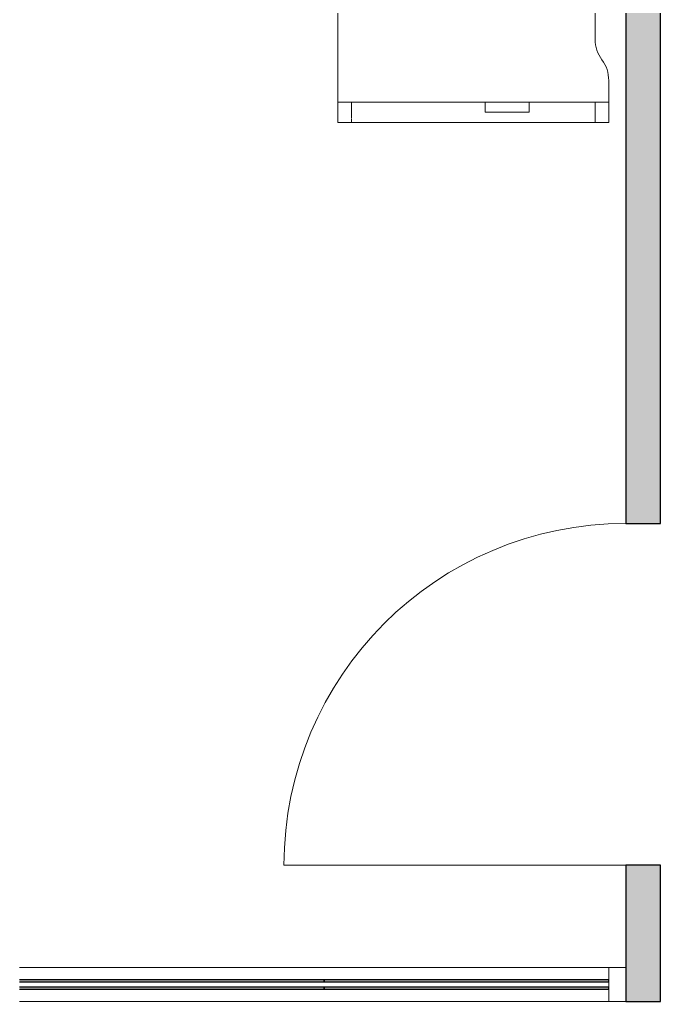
# Model space of a CAD drawing. Header units: millimetres. Extents: x 155927 to 295199, y -4084 to 97293.
# Drawn here: x 187983 to 189876, y 28408 to 31308 of the extents above; entities that cross this region are included whole.
import ezdxf

# ---------------------------------------------------------------- set-up
doc = ezdxf.new("R2010")
doc.units = ezdxf.units.MM
doc.header["$MEASUREMENT"] = 0
for name, color, linetype, lineweight in [('A-DOOR', 4, 'CONTINUOUS', 9), ('A-GLAZ-CURT', 7, 'CONTINUOUS', 9), ('A-GLAZ-CWMG', 7, 'CONTINUOUS', 9), ('A-WALL-PATT', 7, 'CONTINUOUS', 9), ('I-FURN', 8, 'CONTINUOUS', 9), ('I-WALL', 7, 'CONTINUOUS', 9)]:
    doc.layers.add(name, color=color, linetype=linetype, lineweight=lineweight)

msp = doc.modelspace()

# ---------------------------------------------------------------- hatches: boundary and pattern name
at = {"layer": 'A-GLAZ-CURT'}
h = msp.add_hatch(color=256, dxfattribs=at)
h.paths.add_polyline_path([(188882.8, 28443.6), (188882.8, 28449.6), (187982.8, 28449.6), (187982.8, 28443.6)], flags=0)
h.paths.add_polyline_path([(188882.8, 28465.6), (188882.8, 28471.6), (187982.8, 28471.6), (187982.8, 28465.6)], flags=0)
h = msp.add_hatch(color=256, dxfattribs=at)
h.paths.add_polyline_path([(189723.8, 28443.6), (189723.8, 28449.6), (188882.8, 28449.6), (188882.8, 28443.6), (188954.6, 28443.6)], flags=0)
h.paths.add_polyline_path([(189723.8, 28465.6), (189723.8, 28471.6), (188882.8, 28471.6), (188882.8, 28465.6), (188954.6, 28465.6)], flags=0)
at = {"layer": 'A-WALL-PATT'}
h = msp.add_hatch(color=256, dxfattribs=at)
h.paths.add_polyline_path([(189875.8, 28407.6), (189875.8, 28809.6), (189773.8, 28809.6), (189773.8, 28407.6)], flags=0)
h.paths.add_polyline_path([(189773.8, 29819.6), (189875.8, 29819.6), (189875.8, 33830.6), (189773.8, 33830.6), (189773.8, 30545.8)], flags=0)

# ---------------------------------------------------------------- linework, layer by layer
at = {"layer": 'A-DOOR'}
msp.add_line((189773.8, 28809.6), (188763.8, 28809.6), dxfattribs=at)
msp.add_arc((189773.8, 28809.6), 1010, 90, 180, dxfattribs=at)
at = {"layer": 'A-GLAZ-CURT', "lineweight": 30}
for p, q in [((188882.8, 28471.6), (187982.8, 28471.6)), ((187982.8, 28465.6), (188882.8, 28465.6)), ((188882.8, 28465.6), (188882.8, 28471.6)), ((189723.8, 28471.6), (188882.8, 28471.6)), ((188882.8, 28471.6), (188882.8, 28465.6)), ((188882.8, 28465.6), (189723.8, 28465.6)), ((189723.8, 28465.6), (189723.8, 28471.6)), ((188882.8, 28449.6), (187982.8, 28449.6)), ((187982.8, 28443.6), (188882.8, 28443.6)), ((188882.8, 28443.6), (188882.8, 28449.6)), ((189723.8, 28449.6), (188882.8, 28449.6)), ((188882.8, 28449.6), (188882.8, 28443.6)), ((188882.8, 28443.6), (189723.8, 28443.6)), ((189723.8, 28443.6), (189723.8, 28449.6))]:
    msp.add_line(p, q, dxfattribs=at)
at = {"layer": 'A-GLAZ-CWMG'}
for p, q in [((188882.8, 28507.6), (187982.8, 28507.6)), ((189723.8, 28507.6), (188882.8, 28507.6)), ((188882.8, 28407.6), (187982.8, 28407.6)), ((189723.8, 28407.6), (188882.8, 28407.6))]:
    msp.add_line(p, q, dxfattribs=at)
at = {"layer": 'A-GLAZ-CWMG', "lineweight": 20, "extrusion": (0, 0, -1)}
for p, q in [((189773.8, 28507.6), (189723.8, 28507.6)), ((189723.8, 28507.6), (189723.8, 28407.6)), ((189773.8, 28407.6), (189773.8, 28507.6)), ((189723.8, 28407.6), (189773.8, 28407.6))]:
    msp.add_line(p, q, dxfattribs=at)
at = {"layer": 'I-FURN'}
for p, q in [((188923.2, 32404.6), (188923.2, 31004.6)), ((188923.2, 31004.6), (188923.2, 32404.6)), ((189683.2, 31249.6), (189683.2, 31937.8)), ((189683.2, 31937.8), (189683.2, 31249.6)), ((189723.2, 31004.6), (189723.2, 31128.5)), ((189723.2, 31128.5), (189723.2, 31004.6)), ((188923.2, 31064.6), (189358.2, 31064.6)), ((188963.2, 31064.6), (188923.2, 31064.6)), ((188923.2, 31064.6), (188923.2, 31004.6)), ((188923.2, 31004.6), (188923.2, 31064.6)), ((189683.2, 31064.6), (188963.2, 31064.6)), ((188963.2, 31064.6), (188963.2, 31017.5)), ((188963.2, 31064.6), (188963.2, 31017.5)), ((189358.2, 31064.6), (189488.2, 31064.6)), ((189358.2, 31064.6), (189358.2, 31034.6)), ((189358.2, 31034.6), (189358.2, 31064.6)), ((189488.2, 31064.6), (189723.2, 31064.6)), ((189488.2, 31064.6), (189488.2, 31034.6)), ((189488.2, 31064.6), (189488.2, 31034.6)), ((189723.2, 31064.6), (189683.2, 31064.6)), ((189683.2, 31064.6), (189683.2, 31004.6)), ((189683.2, 31064.6), (189683.2, 31004.6)), ((189723.2, 31064.6), (189723.2, 31004.6)), ((189723.2, 31064.6), (189723.2, 31004.6)), ((188963.2, 31015.2), (188963.2, 31004.6)), ((188963.2, 31015.2), (188963.2, 31004.6)), ((189488.2, 31034.6), (189358.2, 31034.6)), ((189358.2, 31034.6), (189488.2, 31034.6)), ((188923.2, 31004.6), (188963.2, 31004.6)), ((189723.2, 31004.6), (188923.2, 31004.6)), ((188923.2, 31004.6), (189723.2, 31004.6)), ((189723.2, 31004.6), (188923.2, 31004.6)), ((188963.2, 31004.6), (189683.2, 31004.6)), ((189683.2, 31004.6), (189723.2, 31004.6))]:
    msp.add_line(p, q, dxfattribs=at)
for centre, start, end in [((189783.2, 31249.6), 180, 216.8699), ((189783.2, 31249.6), 180, 216.8699), ((189623.2, 31129.6), 359.3744, 36.8699), ((189623.2, 31129.6), 359.3744, 36.8699)]:
    msp.add_arc(centre, 100, start, end, dxfattribs=at)
at = {"layer": 'I-WALL', "lineweight": 30}
for p, q in [((189773.8, 33830.6), (189773.8, 29819.6)), ((189875.8, 29819.6), (189875.8, 33830.6)), ((189773.8, 29819.6), (189875.8, 29819.6)), ((189773.8, 28809.6), (189773.8, 28407.6)), ((189875.8, 28809.6), (189773.8, 28809.6)), ((189875.8, 28407.6), (189875.8, 28809.6)), ((189773.8, 28407.6), (189875.8, 28407.6))]:
    msp.add_line(p, q, dxfattribs=at)

doc.saveas('drawing.dxf')
